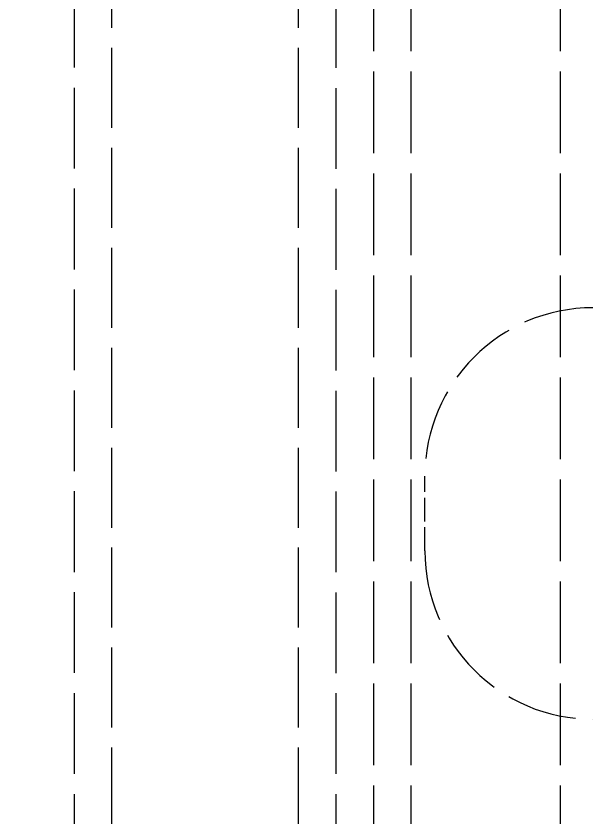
# Model space of a CAD drawing. Header units: millimetres. Extents: x 0 to 2523, y 0 to 1782.
# Drawn here: x 161.7 to 208, y 1527.8 to 1592 of the extents above; entities that cross this region are included whole.
import ezdxf

# ---------------------------------------------------------------- set-up
doc = ezdxf.new("R2010")
doc.units = ezdxf.units.MM
doc.header["$LTSCALE"] = 3
doc.linetypes.add('DASHED', pattern=[0.2067, 0.1654, -0.0413])
for name, color, linetype, lineweight in [('가려진 것(ISO)', 2, 'DASHED', 18), ('가려진 좁은 것(ISO)', 2, 'DASHED', 18), ('치수(ISO)', 2, 'Continuous', 25)]:
    doc.layers.add(name, color=color, linetype=linetype, lineweight=lineweight)
doc.styles.add('치수 텍스트_PSTEK_POSCO', font='isocp.shx')
doc.dimstyles.new('치수_PSTEK_POSCO', dxfattribs={"dimscale": 3, "dimtxt": 2.5, "dimasz": 1.5, "dimexe": 1, "dimexo": 1.5, "dimgap": 1, "dimtad": 1, "dimrnd": 1e-08, "dimdsep": 46, "dimtxsty": '치수 텍스트_PSTEK_POSCO', "dimcen": 0.09, "dimdle": 10, "dimclrd": 7, "dimclre": 7, "dimclrt": 2, "dimadec": 1, "dimazin": 2, "dimtfac": 1, "dimtmove": 0, "dimatfit": 3, "dimfxl": 0, "dimtolj": 1, "dimlwd": -1, "dimlwe": -1, "dimarcsym": 0})

# ---------------------------------------------------------------- blocks, each defined once
blk = doc.blocks.new('*D86')
at = {"layer": 'Defpoints', "color": 0, "transparency": 16777216}
for p in [(112.071, 1612.105), (190.386, 1612.105), (193.386, 1522.105)]:
    blk.add_point(p, dxfattribs=at)
at = {"layer": '치수(ISO)', "color": 7, "transparency": 16777216}
for p, q in [((185.886, 1612.105), (109.071, 1612.105)), ((112.071, 1526.605), (112.071, 1607.605)), ((188.886, 1522.105), (109.071, 1522.105))]:
    blk.add_line(p, q, dxfattribs=at)
for points in [[(111.321, 1607.605), (112.821, 1607.605), (112.071, 1612.105)], [(111.321, 1526.605), (112.821, 1526.605), (112.071, 1522.105)]]:
    blk.add_solid(points, dxfattribs=at)
at = {"layer": '치수(ISO)', "color": 2, "transparency": 16777216, "insert": (105.321, 1562.753), "char_height": 7.5, "attachment_point": 4, "rotation": 90, "style": '치수 텍스트_PSTEK_POSCO'}
blk.add_mtext('\\A1;60', dxfattribs=at)
blk = doc.blocks.new('*D88')
at = {"layer": 'Defpoints', "color": 0, "transparency": 16777216}
for p in [(84.273, 1612.105), (187.386, 1612.105), (187.386, 1385.605)]:
    blk.add_point(p, dxfattribs=at)
at = {"layer": '치수(ISO)', "color": 7, "transparency": 16777216}
for p, q in [((182.886, 1612.105), (81.273, 1612.105)), ((84.273, 1390.105), (84.273, 1607.605)), ((182.886, 1385.605), (81.273, 1385.605))]:
    blk.add_line(p, q, dxfattribs=at)
for points in [[(83.523, 1607.605), (85.023, 1607.605), (84.273, 1612.105)], [(83.523, 1390.105), (85.023, 1390.105), (84.273, 1385.605)]]:
    blk.add_solid(points, dxfattribs=at)
at = {"layer": '치수(ISO)', "color": 2, "transparency": 16777216, "insert": (77.523, 1493.605), "char_height": 7.5, "attachment_point": 4, "rotation": 90, "style": '치수 텍스트_PSTEK_POSCO'}
blk.add_mtext('\\A1;151', dxfattribs=at)

msp = doc.modelspace()

# ---------------------------------------------------------------- linework, layer by layer
at = {"layer": '가려진 것(ISO)', "ltscale": 13.049678}
msp.add_line((166.3855, 1345.1052), (166.3855, 1652.6052), dxfattribs=at)
at = {"layer": '가려진 것(ISO)', "ltscale": 12.928949}
for p, q in [((169.3855, 1382.6052), (169.3855, 1615.1052)), ((184.3855, 1382.6052), (184.3855, 1615.1052))]:
    msp.add_line(p, q, dxfattribs=at)
at = {"layer": '가려진 것(ISO)', "ltscale": 13.045131}
msp.add_line((187.3855, 1385.6052), (187.3855, 1612.1052), dxfattribs=at)
at = {"layer": '가려진 것(ISO)', "ltscale": 13.194353}
for p, q in [((190.3855, 1612.1052), (190.3855, 1522.1052)), ((205.3855, 1612.1052), (205.3855, 1522.1052))]:
    msp.add_line(p, q, dxfattribs=at)
at = {"layer": '가려진 것(ISO)', "ltscale": 3.809293}
msp.add_line((194.5105, 1549.1052), (194.5105, 1555.1052), dxfattribs=at)
at = {"layer": '가려진 것(ISO)', "ltscale": 11.399102}
for centre, start, end in [((208.0105, 1555.1052), 90, 180), ((208.0105, 1549.1052), 180, 270)]:
    msp.add_arc(centre, 13.5, start, end, dxfattribs=at)
at = {"layer": '가려진 좁은 것(ISO)', "ltscale": 13.194353}
msp.add_line((193.3855, 1612.1052), (193.3855, 1522.1052), dxfattribs=at)

# ---------------------------------------------------------------- dimensions: what is measured, and where the dimension line sits
at = {"layer": '치수(ISO)', "color": 7}
for base, p1, p2, picture, middle in [((84.2734, 1612.1052), (187.3855, 1385.6052), (187.3855, 1612.1052), '*D88', (84.2734, 1498.8552)), ((112.0715, 1612.1052), (193.3855, 1522.1052), (190.3855, 1612.1052), '*D86', (112.0715, 1567.1052))]:
    dim = msp.add_linear_dim(base=base, p1=p1, p2=p2, angle=90, dimstyle='치수_PSTEK_POSCO', override={"dimdec": 2, "dimlfac": 0.666667, "dimtp": 0, "dimtm": 0, "dimtdec": 2, "dimtofl": 0, "dimatfit": 1}, dxfattribs=at)
    dim.commit()
    dim.dimension.update_dxf_attribs({"geometry": picture, "text_midpoint": middle, "dimtype": 160})

doc.saveas('drawing.dxf')
